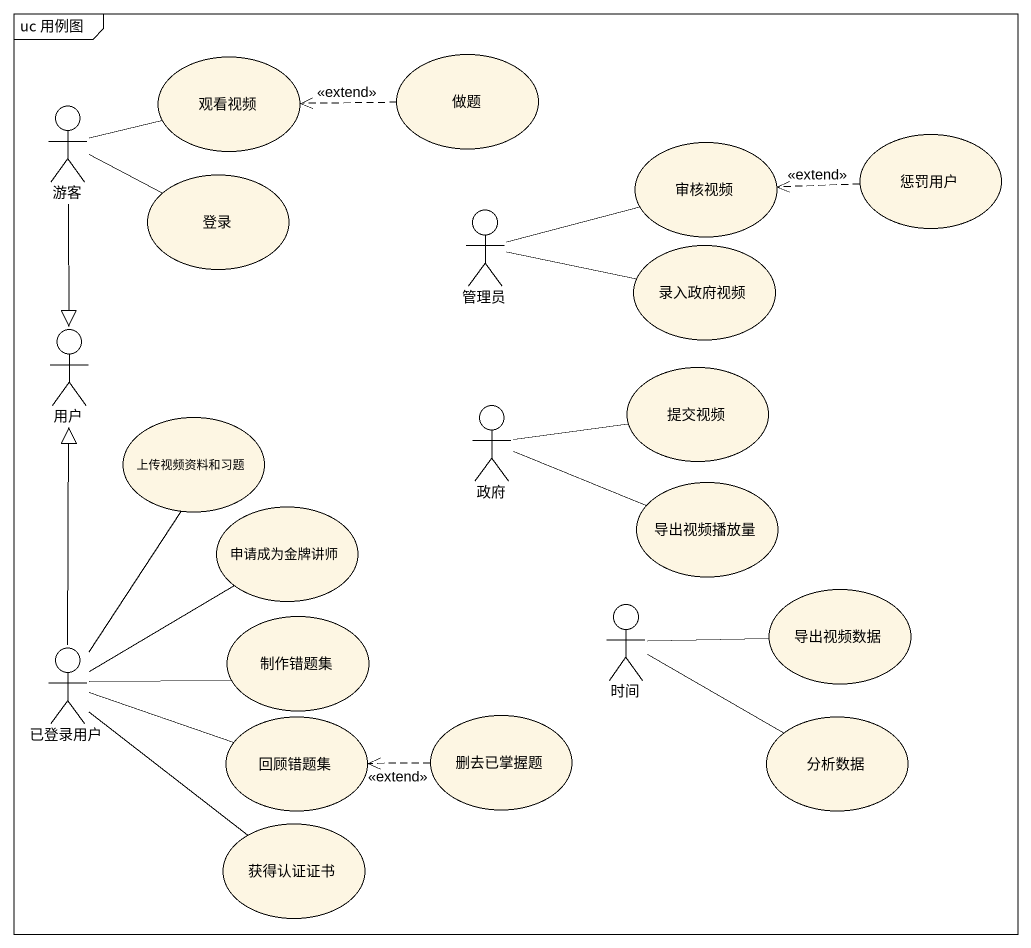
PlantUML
@startuml
mainframe uc 用例图
usecase 观看视频
usecase 做题
actor 游客
usecase 登录
usecase 审核视频
usecase 惩罚用户
actor 管理员
usecase 录入政府视频
actor 用户
usecase 提交视频
usecase 上传视频资料和习题
actor 政府
usecase 导出视频播放量
usecase 申请成为金牌讲师
usecase 制作错题集
actor 时间
usecase 导出视频数据
actor 已登录用户
usecase 回顾错题集
usecase 删去已掌握题
usecase 分析数据
usecase 获得认证证书
做题 .left.> 观看视频 : <<extend>>
游客 -right- 观看视频
游客 -right- 登录
游客 --|> 用户
惩罚用户 .left.> 审核视频 : <<extend>>
管理员 -right- 审核视频
管理员 -right- 录入政府视频
政府 -right- 提交视频
政府 -right- 导出视频播放量
申请成为金牌讲师 -- 已登录用户
制作错题集 -left- 已登录用户
时间 -right- 导出视频数据
时间 -right- 分析数据
已登录用户 -up-|> 用户
已登录用户 -up- 上传视频资料和习题
已登录用户 -right- 回顾错题集
删去已掌握题 .left.> 回顾错题集 : <<extend>>
获得认证证书 -up- 已登录用户
@enduml
